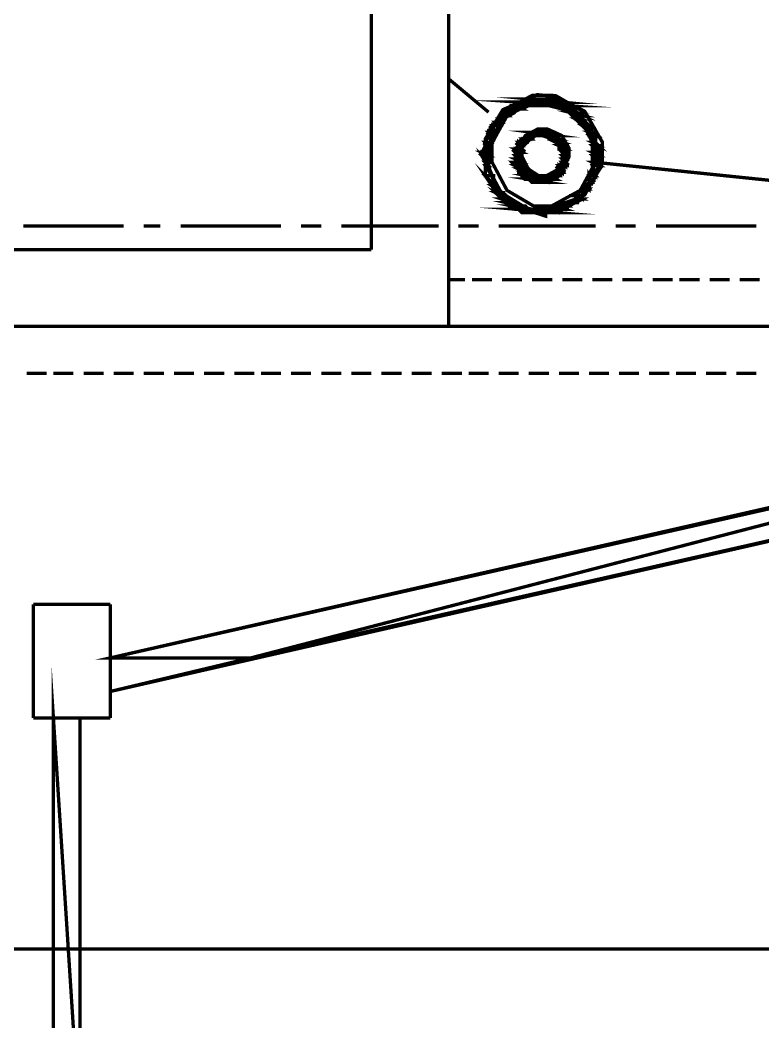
# Model space of a CAD drawing. Header units: metres. Extents: x -593 to 248, y 430 to 1024.
# Drawn here: x -31.96 to -22.55, y 664.26 to 676.95 of the extents above; entities that cross this region are included whole.
import ezdxf

# ---------------------------------------------------------------- set-up
doc = ezdxf.new("R2010")
doc.units = ezdxf.units.M
doc.header["$MEASUREMENT"] = 0
for name, color, linetype in [('C00-00-00-BLACK', 7, 'Continuous'), ('C00-7E-FF', 150, 'Continuous'), ('CC6-C8-CA', 254, 'Continuous'), ('CFF-00-00', 1, 'Continuous')]:
    doc.layers.add(name, color=color, linetype=linetype)

msp = doc.modelspace()

# ---------------------------------------------------------------- linework, layer by layer
at = {"layer": 'C00-00-00-BLACK', "const_width": 0.0423}
for points in [[(-26.534, 673.07), (-26.534, 693.119)], [(-27.512, 674.043), (-27.512, 692.143)], [(-24.585, 675.273), (-24.585, 675.4), (-24.802, 675.776), (-25.179, 675.993), (-25.304, 675.993), (-25.411, 676.004), (-25.847, 675.813), (-26.069, 675.442), (-26.069, 675.316), (-26.08, 675.21), (-25.889, 674.774), (-25.518, 674.551), (-25.392, 674.551), (-25.286, 674.542), (-24.845, 674.711), (-24.596, 675.094), (-24.585, 675.189)], [(-24.585, 675.189), (-24.585, 675.211), (-24.585, 675.258), (-24.585, 675.273)], [(-31.921, 674.339), (-30.649, 674.339)], [(-30.396, 674.339), (-30.184, 674.339)], [(-29.93, 674.339), (-28.657, 674.339)], [(-28.403, 674.339), (-28.147, 674.339)], [(-27.892, 674.339), (-26.661, 674.339)], [(-26.408, 674.339), (-26.154, 674.339)], [(-25.899, 674.339), (-24.67, 674.339)], [(-24.415, 674.339), (-24.162, 674.339)], [(-23.905, 674.339), (-22.635, 674.339)], [(-32.346, 674.043), (-27.512, 674.043)], [(-26.534, 673.663), (-26.324, 673.663)], [(-26.238, 673.663), (-25.985, 673.663)], [(-25.858, 673.663), (-25.603, 673.663)], [(-25.476, 673.663), (-25.22, 673.663)], [(-25.093, 673.663), (-24.84, 673.663)], [(-24.711, 673.663), (-24.458, 673.663)], [(-24.331, 673.663), (-24.078, 673.663)], [(-23.949, 673.663), (-23.693, 673.663)], [(-23.609, 673.663), (-23.354, 673.663)], [(-23.227, 673.663), (-22.974, 673.663)], [(-22.847, 673.663), (-22.592, 673.663)], [(-32.346, 673.07), (-18.689, 673.07)], [(-30.819, 668.872), (-12.965, 672.942)], [(-30.819, 668.447), (-12.965, 672.516)], [(-31.88, 672.475), (-31.625, 672.475)], [(-31.541, 672.475), (-31.287, 672.475)], [(-31.159, 672.475), (-30.903, 672.475)], [(-30.776, 672.475), (-30.523, 672.475)], [(-30.396, 672.475), (-30.141, 672.475)], [(-30.014, 672.475), (-29.761, 672.475)], [(-29.631, 672.475), (-29.376, 672.475)], [(-29.249, 672.475), (-28.996, 672.475)], [(-28.91, 672.475), (-28.657, 672.475)], [(-28.53, 672.475), (-28.276, 672.475)], [(-28.147, 672.475), (-27.892, 672.475)], [(-27.765, 672.475), (-27.512, 672.475)], [(-27.385, 672.475), (-27.13, 672.475)], [(-27.003, 672.475), (-26.747, 672.475)], [(-26.62, 672.475), (-26.365, 672.475)], [(-26.281, 672.475), (-26.027, 672.475)], [(-25.899, 672.475), (-25.646, 672.475)], [(-25.519, 672.475), (-25.263, 672.475)], [(-25.136, 672.475), (-24.881, 672.475)], [(-24.754, 672.475), (-24.501, 672.475)], [(-24.374, 672.475), (-24.119, 672.475)], [(-23.992, 672.475), (-23.736, 672.475)], [(-23.65, 672.475), (-23.397, 672.475)], [(-23.27, 672.475), (-23.016, 672.475)], [(-22.889, 672.475), (-22.635, 672.475)], [(-31.795, 669.551), (-31.795, 668.109)], [(-30.819, 669.551), (-31.795, 669.551)], [(-30.819, 668.109), (-30.819, 669.551)], [(-31.795, 668.109), (-30.819, 668.109)], [(-31.541, 662.853), (-31.541, 668.109)], [(-31.541, 668.109), (-31.202, 668.109)], [(-31.202, 662.853), (-31.202, 668.109)]]:
    msp.add_lwpolyline(points, dxfattribs=at)
for points in [[(-24.585, 675.273), (-24.585, 675.404), (-24.808, 675.794), (-25.213, 675.995), (-25.347, 675.995), (-25.474, 675.995), (-25.851, 675.794), (-26.069, 675.404), (-26.069, 675.273), (-26.069, 675.14), (-25.851, 674.735), (-25.474, 674.511), (-25.347, 674.511), (-25.213, 674.511), (-24.808, 674.735), (-24.585, 675.14), (-24.585, 675.273)], [(-25.22, 675.95), (-25.516, 675.95), (-25.093, 675.909), (-25.22, 675.95)], [(-25.516, 675.95), (-25.093, 675.909), (-25.602, 675.909), (-25.516, 675.95)], [(-25.516, 675.95), (-25.22, 675.95), (-25.559, 675.95), (-25.516, 675.95)], [(-25.263, 675.95), (-25.516, 675.95), (-25.22, 675.95), (-25.263, 675.95)], [(-25.347, 675.95), (-25.263, 675.95), (-25.476, 675.95), (-25.347, 675.95)], [(-25.093, 675.909), (-25.646, 675.909), (-25.05, 675.866), (-25.093, 675.909)], [(-24.67, 675.273), (-24.67, 675.389), (-24.866, 675.736), (-25.227, 675.911), (-25.347, 675.911), (-25.458, 675.911), (-25.793, 675.736), (-25.985, 675.389), (-25.985, 675.273), (-25.985, 675.153), (-25.793, 674.792), (-25.458, 674.595), (-25.347, 674.595), (-25.227, 674.595), (-24.866, 674.792), (-24.67, 675.153), (-24.67, 675.273)], [(-24.67, 675.273), (-24.67, 675.389), (-24.866, 675.736), (-25.227, 675.911), (-25.347, 675.911), (-25.458, 675.911), (-25.793, 675.736), (-25.985, 675.389), (-25.985, 675.273), (-25.985, 675.153), (-25.793, 674.792), (-25.458, 674.595), (-25.347, 674.595), (-25.227, 674.595), (-24.866, 674.792), (-24.67, 675.153), (-24.67, 675.273)], [(-25.772, 675.823), (-25.731, 675.782), (-25.815, 675.782), (-25.772, 675.823)], [(-25.646, 675.823), (-25.772, 675.823), (-25.731, 675.782), (-25.646, 675.823)], [(-25.688, 675.866), (-25.603, 675.823), (-25.731, 675.823), (-25.688, 675.866)], [(-25.519, 675.866), (-25.688, 675.866), (-25.603, 675.823), (-25.519, 675.866)], [(-25.691, 675.823), (-25.646, 675.823), (-25.734, 675.823), (-25.691, 675.823)], [(-25.603, 675.823), (-25.691, 675.823), (-25.646, 675.823), (-25.603, 675.823)], [(-25.646, 675.866), (-25.519, 675.866), (-25.688, 675.866), (-25.646, 675.866)], [(-25.646, 675.909), (-25.05, 675.866), (-25.646, 675.866), (-25.646, 675.909)], [(-25.392, 675.866), (-25.646, 675.866), (-25.519, 675.866), (-25.392, 675.866)], [(-25.093, 675.909), (-25.602, 675.909), (-25.643, 675.909), (-25.093, 675.909)], [(-25.603, 675.909), (-25.093, 675.909), (-25.05, 675.909), (-25.603, 675.909)], [(-25.05, 675.866), (-25.392, 675.866), (-25.05, 675.866)], [(-25.392, 675.866), (-25.05, 675.866), (-25.263, 675.866), (-25.392, 675.866)], [(-25.008, 675.866), (-25.136, 675.866), (-24.966, 675.823), (-25.008, 675.866)], [(-25.05, 675.866), (-25.263, 675.866), (-25.008, 675.866), (-25.05, 675.866)], [(-25.263, 675.866), (-25.008, 675.866), (-25.136, 675.866), (-25.263, 675.866)], [(-25.093, 675.823), (-24.924, 675.782), (-25.008, 675.782), (-25.093, 675.823)], [(-24.966, 675.823), (-25.093, 675.823), (-24.924, 675.782), (-24.966, 675.823)], [(-25.136, 675.866), (-24.966, 675.823), (-25.093, 675.823), (-25.136, 675.866)], [(-25.008, 675.782), (-24.84, 675.739), (-24.924, 675.739), (-25.008, 675.782)], [(-25.899, 675.696), (-25.858, 675.654), (-25.942, 675.654), (-25.899, 675.696)], [(-25.858, 675.696), (-25.899, 675.696), (-25.858, 675.654), (-25.858, 675.696)], [(-25.858, 675.739), (-25.858, 675.696), (-25.899, 675.696), (-25.858, 675.739)], [(-25.815, 675.782), (-25.772, 675.739), (-25.858, 675.739), (-25.815, 675.782)], [(-25.772, 675.739), (-25.858, 675.739), (-25.858, 675.696), (-25.772, 675.739)], [(-25.731, 675.782), (-25.815, 675.782), (-25.772, 675.739), (-25.731, 675.782)], [(-24.924, 675.782), (-25.008, 675.782), (-24.84, 675.739), (-24.924, 675.782)], [(-24.924, 675.696), (-24.754, 675.612), (-24.84, 675.612), (-24.924, 675.696)], [(-24.84, 675.696), (-24.924, 675.696), (-24.754, 675.612), (-24.84, 675.696)], [(-24.84, 675.739), (-24.924, 675.739), (-24.84, 675.696), (-24.84, 675.739)], [(-24.84, 675.612), (-24.711, 675.527), (-24.754, 675.527), (-24.84, 675.612)], [(-24.924, 675.739), (-24.84, 675.696), (-24.924, 675.696), (-24.924, 675.739)], [(-25.985, 675.612), (-25.942, 675.527), (-26.03, 675.527), (-25.985, 675.612)], [(-25.942, 675.654), (-25.899, 675.612), (-25.985, 675.612), (-25.942, 675.654)], [(-25.899, 675.612), (-25.985, 675.612), (-25.942, 675.527), (-25.899, 675.612)], [(-25.858, 675.654), (-25.942, 675.654), (-25.899, 675.612), (-25.858, 675.654)], [(-25.008, 675.273), (-25.008, 675.327), (-25.099, 675.486), (-25.284, 675.57), (-25.347, 675.57), (-25.401, 675.57), (-25.562, 675.486), (-25.646, 675.327), (-25.646, 675.273), (-25.646, 675.215), (-25.562, 675.04), (-25.401, 674.934), (-25.347, 674.934), (-25.284, 674.934), (-25.099, 675.04), (-25.008, 675.215), (-25.008, 675.273)], [(-25.008, 675.273), (-25.008, 675.327), (-25.099, 675.486), (-25.284, 675.57), (-25.347, 675.57), (-25.401, 675.57), (-25.562, 675.486), (-25.646, 675.327), (-25.646, 675.273), (-25.646, 675.215), (-25.562, 675.04), (-25.401, 674.934), (-25.347, 674.934), (-25.284, 674.934), (-25.099, 675.04), (-25.008, 675.215), (-25.008, 675.273)], [(-24.754, 675.612), (-24.84, 675.612), (-24.711, 675.527), (-24.754, 675.612)], [(-24.754, 675.612), (-24.84, 675.612), (-24.754, 675.612)], [(-24.84, 675.612), (-24.754, 675.612), (-24.711, 675.612), (-24.84, 675.612)], [(-24.754, 675.486), (-24.67, 675.4), (-24.711, 675.4), (-24.754, 675.486)], [(-26.027, 675.486), (-25.985, 675.4), (-26.069, 675.4), (-26.027, 675.486)], [(-26.069, 675.4), (-26.027, 675.357), (-26.069, 675.357), (-26.069, 675.4)], [(-25.942, 675.527), (-26.027, 675.527), (-25.985, 675.486), (-25.942, 675.527)], [(-25.985, 675.486), (-26.027, 675.486), (-25.985, 675.4), (-25.985, 675.486)], [(-26.027, 675.527), (-25.985, 675.486), (-26.027, 675.486), (-26.027, 675.527)], [(-25.22, 675.527), (-25.476, 675.527), (-25.177, 675.486), (-25.22, 675.527)], [(-25.603, 675.443), (-25.562, 675.4), (-25.646, 675.4), (-25.603, 675.443)], [(-25.646, 675.4), (-25.603, 675.357), (-25.646, 675.357), (-25.646, 675.4)], [(-25.519, 675.443), (-25.603, 675.443), (-25.562, 675.4), (-25.519, 675.443)], [(-25.05, 675.273), (-25.05, 675.337), (-25.274, 675.527), (-25.347, 675.527), (-25.411, 675.527), (-25.603, 675.337), (-25.603, 675.273), (-25.603, 675.221), (-25.524, 675.063), (-25.392, 674.977), (-25.347, 674.977), (-25.294, 674.977), (-25.136, 675.063), (-25.05, 675.221), (-25.05, 675.273)], [(-25.05, 675.273), (-25.05, 675.337), (-25.274, 675.527), (-25.347, 675.527), (-25.411, 675.527), (-25.603, 675.337), (-25.603, 675.273), (-25.603, 675.221), (-25.524, 675.063), (-25.392, 674.977), (-25.347, 674.977), (-25.294, 674.977), (-25.136, 675.063), (-25.05, 675.221), (-25.05, 675.273)], [(-25.562, 675.443), (-25.476, 675.443), (-25.603, 675.443), (-25.562, 675.443)], [(-25.519, 675.443), (-25.476, 675.443), (-25.603, 675.443), (-25.519, 675.443)], [(-25.519, 675.443), (-25.603, 675.443), (-25.476, 675.443), (-25.519, 675.443)], [(-25.177, 675.486), (-25.519, 675.486), (-25.562, 675.486), (-25.177, 675.486)], [(-25.18, 675.486), (-25.138, 675.486), (-25.562, 675.486), (-25.18, 675.486)], [(-25.18, 675.486), (-25.562, 675.486), (-25.18, 675.486)], [(-25.435, 675.486), (-25.392, 675.486), (-25.562, 675.486), (-25.435, 675.486)], [(-25.435, 675.486), (-25.562, 675.486), (-25.347, 675.486), (-25.435, 675.486)], [(-25.476, 675.443), (-25.562, 675.443), (-25.476, 675.443)], [(-25.435, 675.486), (-25.522, 675.486), (-25.479, 675.443), (-25.435, 675.486)], [(-25.476, 675.527), (-25.177, 675.486), (-25.519, 675.486), (-25.476, 675.527)], [(-25.522, 675.486), (-25.479, 675.443), (-25.522, 675.443), (-25.522, 675.486)], [(-25.519, 675.486), (-25.18, 675.486), (-25.138, 675.486), (-25.519, 675.486)], [(-25.432, 675.527), (-25.263, 675.527), (-25.474, 675.527), (-25.432, 675.527)], [(-25.22, 675.527), (-25.177, 675.527), (-25.474, 675.527), (-25.22, 675.527)], [(-25.22, 675.527), (-25.474, 675.527), (-25.263, 675.527), (-25.22, 675.527)], [(-25.392, 675.527), (-25.304, 675.527), (-25.435, 675.527), (-25.392, 675.527)], [(-25.304, 675.527), (-25.432, 675.527), (-25.263, 675.527), (-25.304, 675.527)], [(-25.392, 675.527), (-25.304, 675.527), (-25.263, 675.527), (-25.392, 675.527)], [(-25.304, 675.527), (-25.392, 675.527), (-25.304, 675.527)], [(-25.136, 675.486), (-25.263, 675.486), (-25.136, 675.443), (-25.136, 675.486)], [(-25.177, 675.486), (-25.347, 675.486), (-25.177, 675.486)], [(-25.347, 675.486), (-25.177, 675.486), (-25.304, 675.486), (-25.347, 675.486)], [(-25.136, 675.443), (-25.22, 675.443), (-25.093, 675.4), (-25.136, 675.443)], [(-25.177, 675.486), (-25.307, 675.486), (-25.136, 675.486), (-25.177, 675.486)], [(-25.307, 675.486), (-25.136, 675.486), (-25.263, 675.486), (-25.307, 675.486)], [(-25.22, 675.443), (-25.093, 675.4), (-25.177, 675.4), (-25.22, 675.443)], [(-25.263, 675.486), (-25.136, 675.443), (-25.263, 675.443), (-25.263, 675.486)], [(-25.136, 675.443), (-25.263, 675.443), (-25.136, 675.443)], [(-25.263, 675.443), (-25.136, 675.443), (-25.22, 675.443), (-25.263, 675.443)], [(-25.177, 675.4), (-25.093, 675.357), (-25.136, 675.357), (-25.177, 675.4)], [(-24.711, 675.527), (-24.754, 675.527), (-24.67, 675.486), (-24.711, 675.527)], [(-24.67, 675.486), (-24.754, 675.486), (-24.67, 675.4), (-24.67, 675.486)], [(-24.754, 675.527), (-24.67, 675.486), (-24.754, 675.486), (-24.754, 675.527)], [(-26.111, 675.231), (-26.027, 675.147), (-26.069, 675.147), (-26.111, 675.231)], [(-26.069, 675.357), (-26.027, 675.273), (-26.111, 675.273), (-26.069, 675.357)], [(-25.985, 675.4), (-26.069, 675.4), (-26.027, 675.357), (-25.985, 675.4)], [(-26.027, 675.357), (-26.069, 675.357), (-26.027, 675.273), (-26.027, 675.357)], [(-25.603, 675.316), (-25.688, 675.316), (-25.603, 675.273), (-25.603, 675.316)], [(-25.646, 675.357), (-25.603, 675.316), (-25.688, 675.316), (-25.646, 675.357)], [(-25.688, 675.316), (-25.603, 675.273), (-25.688, 675.273), (-25.688, 675.316)], [(-25.603, 675.357), (-25.646, 675.357), (-25.603, 675.316), (-25.603, 675.357)], [(-25.562, 675.4), (-25.646, 675.4), (-25.603, 675.357), (-25.562, 675.4)], [(-25.562, 675.4), (-25.646, 675.4), (-25.562, 675.4)], [(-25.646, 675.4), (-25.562, 675.4), (-25.519, 675.4), (-25.646, 675.4)], [(-25.646, 675.357), (-25.603, 675.357), (-25.562, 675.357), (-25.646, 675.357)], [(-25.603, 675.357), (-25.562, 675.357), (-25.646, 675.357), (-25.603, 675.357)], [(-25.093, 675.4), (-25.177, 675.4), (-25.093, 675.357), (-25.093, 675.4)], [(-25.05, 675.357), (-25.136, 675.357), (-25.05, 675.316), (-25.05, 675.357)], [(-25.093, 675.4), (-25.177, 675.4), (-25.093, 675.4)], [(-25.177, 675.4), (-25.093, 675.4), (-25.05, 675.4), (-25.177, 675.4)], [(-25.136, 675.357), (-25.05, 675.316), (-25.136, 675.316), (-25.136, 675.357)], [(-25.05, 675.357), (-25.008, 675.357), (-25.136, 675.357), (-25.05, 675.357)], [(-25.05, 675.357), (-25.136, 675.357), (-25.093, 675.357), (-25.05, 675.357)], [(-25.05, 675.316), (-25.136, 675.316), (-25.05, 675.316)], [(-25.136, 675.316), (-25.05, 675.316), (-25.093, 675.316), (-25.136, 675.316)], [(-25.05, 675.316), (-25.093, 675.316), (-25.05, 675.273), (-25.05, 675.316)], [(-25.093, 675.316), (-25.05, 675.273), (-25.093, 675.273), (-25.093, 675.316)], [(-24.67, 675.4), (-24.711, 675.4), (-24.627, 675.357), (-24.67, 675.4)], [(-24.627, 675.357), (-24.711, 675.357), (-24.627, 675.273), (-24.627, 675.357)], [(-24.711, 675.4), (-24.627, 675.357), (-24.711, 675.357), (-24.711, 675.4)], [(-24.711, 675.357), (-24.627, 675.273), (-24.711, 675.273), (-24.711, 675.357)], [(-26.027, 675.273), (-26.111, 675.273), (-26.027, 675.231), (-26.027, 675.273)], [(-26.027, 675.231), (-26.111, 675.231), (-26.027, 675.147), (-26.027, 675.231)], [(-26.111, 675.273), (-26.027, 675.231), (-26.111, 675.231), (-26.111, 675.273)], [(-26.069, 675.147), (-26.027, 675.104), (-26.069, 675.104), (-26.069, 675.147)], [(-25.646, 675.189), (-25.688, 675.189), (-25.603, 675.147), (-25.646, 675.189)], [(-25.603, 675.273), (-25.688, 675.273), (-25.646, 675.231), (-25.603, 675.273)], [(-25.646, 675.231), (-25.688, 675.231), (-25.646, 675.189), (-25.646, 675.231)], [(-25.688, 675.273), (-25.646, 675.231), (-25.688, 675.231), (-25.688, 675.273)], [(-25.688, 675.273), (-25.603, 675.273), (-25.562, 675.273), (-25.688, 675.273)], [(-25.603, 675.273), (-25.562, 675.273), (-25.688, 675.273), (-25.603, 675.273)], [(-25.688, 675.231), (-25.646, 675.189), (-25.688, 675.189), (-25.688, 675.231)], [(-25.646, 675.231), (-25.688, 675.231), (-25.646, 675.231)], [(-25.688, 675.231), (-25.646, 675.231), (-25.603, 675.231), (-25.688, 675.231)], [(-25.688, 675.189), (-25.603, 675.147), (-25.688, 675.147), (-25.688, 675.189)], [(-25.05, 675.273), (-25.093, 675.273), (-25.05, 675.231), (-25.05, 675.273)], [(-25.05, 675.231), (-25.093, 675.231), (-25.05, 675.189), (-25.05, 675.231)], [(-25.05, 675.189), (-25.093, 675.189), (-25.05, 675.147), (-25.05, 675.189)], [(-25.093, 675.273), (-25.05, 675.231), (-25.093, 675.231), (-25.093, 675.273)], [(-25.093, 675.231), (-25.05, 675.189), (-25.093, 675.189), (-25.093, 675.231)], [(-25.05, 675.231), (-25.093, 675.231), (-25.05, 675.231)], [(-25.093, 675.231), (-25.05, 675.231), (-25.008, 675.231), (-25.093, 675.231)], [(-25.093, 675.189), (-25.05, 675.147), (-25.093, 675.147), (-25.093, 675.189)], [(-25.05, 675.189), (-25.093, 675.189), (-25.05, 675.189)], [(-25.093, 675.189), (-25.05, 675.189), (-25.008, 675.189), (-25.093, 675.189)], [(-24.627, 675.273), (-24.711, 675.273), (-24.627, 675.231), (-24.627, 675.273)], [(-24.627, 675.231), (-24.711, 675.231), (-24.627, 675.147), (-24.627, 675.231)], [(-24.711, 675.273), (-24.627, 675.231), (-24.711, 675.231), (-24.711, 675.273)], [(-24.711, 675.231), (-24.627, 675.147), (-24.711, 675.147), (-24.711, 675.231)], [(-26.069, 674.977), (-25.942, 674.85), (-25.985, 674.85), (-26.069, 674.977)], [(-26.027, 675.147), (-26.069, 675.147), (-26.027, 675.104), (-26.027, 675.147)], [(-26.027, 675.104), (-26.069, 675.104), (-25.985, 674.977), (-26.027, 675.104)], [(-26.069, 675.104), (-25.985, 674.977), (-26.069, 674.977), (-26.069, 675.104)], [(-25.688, 675.104), (-25.603, 675.061), (-25.646, 675.061), (-25.688, 675.104)], [(-25.603, 675.147), (-25.688, 675.147), (-25.603, 675.104), (-25.603, 675.147)], [(-25.603, 675.104), (-25.688, 675.104), (-25.603, 675.061), (-25.603, 675.104)], [(-25.562, 675.061), (-25.646, 675.061), (-25.562, 675.02), (-25.562, 675.061)], [(-25.688, 675.147), (-25.603, 675.104), (-25.688, 675.104), (-25.688, 675.147)], [(-25.688, 675.104), (-25.603, 675.104), (-25.562, 675.104), (-25.688, 675.104)], [(-25.603, 675.104), (-25.562, 675.104), (-25.688, 675.104), (-25.603, 675.104)], [(-25.646, 675.061), (-25.562, 675.02), (-25.646, 675.02), (-25.646, 675.061)], [(-25.562, 675.061), (-25.519, 675.061), (-25.646, 675.061), (-25.562, 675.061)], [(-25.562, 675.061), (-25.646, 675.061), (-25.603, 675.061), (-25.562, 675.061)], [(-25.136, 675.061), (-25.093, 675.02), (-25.177, 675.02), (-25.136, 675.061)], [(-25.093, 675.061), (-25.136, 675.061), (-25.093, 675.02), (-25.093, 675.061)], [(-25.093, 675.147), (-25.05, 675.104), (-25.136, 675.104), (-25.093, 675.147)], [(-25.05, 675.104), (-25.136, 675.104), (-25.093, 675.061), (-25.05, 675.104)], [(-25.136, 675.104), (-25.093, 675.061), (-25.136, 675.061), (-25.136, 675.104)], [(-25.136, 675.104), (-25.05, 675.104), (-25.008, 675.104), (-25.136, 675.104)], [(-25.05, 675.104), (-25.008, 675.104), (-25.136, 675.104), (-25.05, 675.104)], [(-25.093, 675.061), (-25.136, 675.061), (-25.093, 675.061)], [(-25.136, 675.061), (-25.093, 675.061), (-25.05, 675.061), (-25.136, 675.061)], [(-25.05, 675.147), (-25.093, 675.147), (-25.05, 675.104), (-25.05, 675.147)], [(-24.627, 675.147), (-24.711, 675.147), (-24.627, 675.104), (-24.627, 675.147)], [(-24.627, 675.104), (-24.711, 675.104), (-24.67, 675.02), (-24.627, 675.104)], [(-24.711, 675.104), (-24.67, 675.02), (-24.711, 675.02), (-24.711, 675.104)], [(-24.711, 675.147), (-24.627, 675.104), (-24.711, 675.104), (-24.711, 675.147)], [(-25.985, 674.977), (-26.069, 674.977), (-25.942, 674.85), (-25.985, 674.977)], [(-26.069, 674.977), (-25.985, 674.977), (-25.942, 674.977), (-26.069, 674.977)], [(-25.985, 674.977), (-25.942, 674.977), (-26.069, 674.977), (-25.985, 674.977)], [(-25.22, 674.934), (-25.519, 674.934), (-25.263, 674.892), (-25.22, 674.934)], [(-25.392, 674.977), (-25.562, 674.977), (-25.392, 674.934), (-25.392, 674.977)], [(-25.519, 675.02), (-25.603, 675.02), (-25.519, 674.977), (-25.519, 675.02)], [(-25.562, 675.02), (-25.646, 675.02), (-25.519, 675.02), (-25.562, 675.02)], [(-25.646, 675.02), (-25.519, 675.02), (-25.603, 675.02), (-25.646, 675.02)], [(-25.476, 674.977), (-25.606, 674.977), (-25.435, 674.977), (-25.476, 674.977)], [(-25.606, 674.977), (-25.435, 674.977), (-25.562, 674.977), (-25.606, 674.977)], [(-25.603, 675.02), (-25.519, 674.977), (-25.603, 674.977), (-25.603, 675.02)], [(-25.476, 674.977), (-25.435, 674.977), (-25.603, 674.977), (-25.476, 674.977)], [(-25.476, 674.977), (-25.603, 674.977), (-25.519, 674.977), (-25.476, 674.977)], [(-25.562, 674.977), (-25.392, 674.934), (-25.562, 674.934), (-25.562, 674.977)], [(-25.392, 674.977), (-25.349, 674.977), (-25.562, 674.977), (-25.392, 674.977)], [(-25.392, 674.977), (-25.562, 674.977), (-25.435, 674.977), (-25.392, 674.977)], [(-25.562, 674.934), (-25.392, 674.934), (-25.347, 674.934), (-25.562, 674.934)], [(-25.392, 674.934), (-25.347, 674.934), (-25.562, 674.934), (-25.392, 674.934)], [(-25.177, 674.934), (-25.562, 674.934), (-25.22, 674.934), (-25.177, 674.934)], [(-25.562, 674.934), (-25.22, 674.934), (-25.519, 674.934), (-25.562, 674.934)], [(-25.519, 674.934), (-25.263, 674.892), (-25.476, 674.892), (-25.519, 674.934)], [(-25.22, 674.934), (-25.519, 674.934), (-25.22, 674.934)], [(-25.519, 674.934), (-25.22, 674.934), (-25.177, 674.934), (-25.519, 674.934)], [(-25.263, 674.977), (-25.177, 674.934), (-25.347, 674.934), (-25.263, 674.977)], [(-25.347, 674.934), (-25.177, 674.934), (-25.392, 674.934), (-25.347, 674.934)], [(-25.177, 674.934), (-25.347, 674.934), (-25.177, 674.934)], [(-25.136, 674.977), (-25.263, 674.977), (-25.177, 674.934), (-25.136, 674.977)], [(-25.22, 674.977), (-25.136, 674.977), (-25.263, 674.977), (-25.22, 674.977)], [(-25.136, 674.977), (-25.263, 674.977), (-25.136, 674.977)], [(-25.263, 674.977), (-25.136, 674.977), (-25.093, 674.977), (-25.263, 674.977)], [(-25.177, 675.02), (-25.136, 674.977), (-25.22, 674.977), (-25.177, 675.02)], [(-25.136, 674.977), (-25.22, 674.977), (-25.136, 674.977)], [(-25.093, 675.02), (-25.177, 675.02), (-25.136, 674.977), (-25.093, 675.02)], [(-25.093, 675.02), (-25.177, 675.02), (-25.093, 675.02)], [(-25.177, 675.02), (-25.093, 675.02), (-25.05, 675.02), (-25.177, 675.02)], [(-24.711, 675.02), (-24.67, 674.977), (-24.754, 674.977), (-24.711, 675.02)], [(-24.67, 674.977), (-24.754, 674.977), (-24.711, 674.892), (-24.67, 674.977)], [(-24.754, 674.977), (-24.711, 674.892), (-24.754, 674.892), (-24.754, 674.977)], [(-24.67, 675.02), (-24.711, 675.02), (-24.67, 674.977), (-24.67, 675.02)], [(-25.942, 674.85), (-25.985, 674.85), (-25.858, 674.765), (-25.942, 674.85)], [(-25.942, 674.765), (-25.772, 674.681), (-25.858, 674.681), (-25.942, 674.765)], [(-25.985, 674.85), (-25.858, 674.765), (-25.942, 674.765), (-25.985, 674.85)], [(-25.942, 674.85), (-25.985, 674.85), (-25.942, 674.85)], [(-25.985, 674.85), (-25.942, 674.85), (-25.899, 674.85), (-25.985, 674.85)], [(-25.263, 674.892), (-25.476, 674.892), (-25.435, 674.892), (-25.263, 674.892)], [(-25.476, 674.892), (-25.263, 674.892), (-25.22, 674.892), (-25.476, 674.892)], [(-25.304, 674.892), (-25.392, 674.892), (-25.435, 674.892), (-25.304, 674.892)], [(-25.435, 674.892), (-25.263, 674.892), (-25.304, 674.892), (-25.435, 674.892)], [(-25.304, 674.892), (-25.263, 674.892), (-25.392, 674.892), (-25.304, 674.892)], [(-24.84, 674.808), (-24.84, 674.724), (-24.924, 674.724), (-24.84, 674.808)], [(-24.797, 674.85), (-24.754, 674.808), (-24.84, 674.808), (-24.797, 674.85)], [(-24.754, 674.808), (-24.84, 674.808), (-24.84, 674.724), (-24.754, 674.808)], [(-24.754, 674.892), (-24.754, 674.85), (-24.797, 674.85), (-24.754, 674.892)], [(-24.754, 674.85), (-24.797, 674.85), (-24.754, 674.808), (-24.754, 674.85)], [(-24.711, 674.892), (-24.754, 674.892), (-24.754, 674.85), (-24.711, 674.892)], [(-25.858, 674.765), (-25.942, 674.765), (-25.772, 674.681), (-25.858, 674.765)], [(-25.772, 674.681), (-25.858, 674.681), (-25.731, 674.638), (-25.772, 674.681)], [(-25.858, 674.765), (-25.942, 674.765), (-25.858, 674.765)], [(-25.942, 674.765), (-25.858, 674.765), (-25.815, 674.765), (-25.942, 674.765)], [(-25.858, 674.681), (-25.731, 674.638), (-25.815, 674.638), (-25.858, 674.681)], [(-24.924, 674.681), (-24.924, 674.638), (-25.05, 674.638), (-24.924, 674.681)], [(-24.84, 674.724), (-24.924, 674.724), (-24.84, 674.681), (-24.84, 674.724)], [(-24.924, 674.724), (-24.84, 674.681), (-24.924, 674.681), (-24.924, 674.724)], [(-24.84, 674.681), (-24.924, 674.681), (-24.924, 674.638), (-24.84, 674.681)], [(-25.093, 674.551), (-25.646, 674.551), (-25.136, 674.508), (-25.093, 674.551)], [(-25.731, 674.638), (-25.815, 674.638), (-25.646, 674.595), (-25.731, 674.638)], [(-25.562, 674.595), (-25.731, 674.595), (-25.519, 674.551), (-25.562, 674.595)], [(-25.815, 674.638), (-25.646, 674.595), (-25.772, 674.595), (-25.815, 674.638)], [(-25.731, 674.595), (-25.519, 674.551), (-25.688, 674.551), (-25.731, 674.595)], [(-25.646, 674.595), (-25.772, 674.595), (-25.559, 674.595), (-25.646, 674.595)], [(-25.772, 674.595), (-25.559, 674.595), (-25.731, 674.595), (-25.772, 674.595)], [(-25.519, 674.551), (-25.688, 674.551), (-25.435, 674.551), (-25.519, 674.551)], [(-25.688, 674.551), (-25.435, 674.551), (-25.646, 674.551), (-25.688, 674.551)], [(-25.646, 674.551), (-25.136, 674.508), (-25.603, 674.508), (-25.646, 674.551)], [(-25.392, 674.551), (-25.349, 674.551), (-25.646, 674.551), (-25.392, 674.551)], [(-25.392, 674.551), (-25.646, 674.551), (-25.435, 674.551), (-25.392, 674.551)], [(-25.263, 674.551), (-25.093, 674.551), (-25.392, 674.551), (-25.263, 674.551)], [(-25.177, 674.595), (-25.05, 674.551), (-25.263, 674.551), (-25.177, 674.595)], [(-25.05, 674.638), (-25.008, 674.595), (-25.177, 674.595), (-25.05, 674.638)], [(-25.008, 674.595), (-25.177, 674.595), (-25.05, 674.551), (-25.008, 674.595)], [(-25.05, 674.551), (-25.263, 674.551), (-25.05, 674.551)], [(-25.263, 674.551), (-25.05, 674.551), (-25.008, 674.551), (-25.263, 674.551)], [(-25.05, 674.551), (-25.263, 674.551), (-25.093, 674.551), (-25.05, 674.551)], [(-24.924, 674.638), (-25.05, 674.638), (-25.008, 674.595), (-24.924, 674.638)], [(-24.924, 674.638), (-25.05, 674.638), (-24.924, 674.638)], [(-25.05, 674.638), (-24.924, 674.638), (-24.881, 674.638), (-25.05, 674.638)], [(-25.136, 674.508), (-25.603, 674.508), (-25.177, 674.508), (-25.136, 674.508)], [(-25.603, 674.508), (-25.177, 674.508), (-25.562, 674.508), (-25.603, 674.508)], [(-25.562, 674.508), (-25.435, 674.508), (-25.304, 674.508), (-25.562, 674.508)], [(-25.562, 674.508), (-25.177, 674.508), (-25.304, 674.508), (-25.562, 674.508)], [(-25.435, 674.508), (-25.304, 674.508), (-25.304, 674.466), (-25.435, 674.508)]]:
    msp.add_lwpolyline(points, close=True, dxfattribs=at)
at = {"layer": 'C00-00-00-BLACK'}
for points in [[(-25.688, 675.866), (-25.603, 675.823), (-25.731, 675.823), (-25.688, 675.866)], [(-25.646, 675.866), (-25.519, 675.866), (-25.688, 675.866), (-25.646, 675.866)], [(-25.519, 675.866), (-25.688, 675.866), (-25.603, 675.823), (-25.519, 675.866)], [(-25.093, 675.909), (-25.646, 675.909), (-25.05, 675.866), (-25.093, 675.909)], [(-25.646, 675.909), (-25.05, 675.866), (-25.646, 675.866), (-25.646, 675.909)], [(-25.392, 675.866), (-25.646, 675.866), (-25.519, 675.866), (-25.392, 675.866)], [(-25.093, 675.909), (-25.602, 675.909), (-25.643, 675.909), (-25.093, 675.909)], [(-25.603, 675.909), (-25.093, 675.909), (-25.05, 675.909), (-25.603, 675.909)], [(-25.516, 675.95), (-25.093, 675.909), (-25.602, 675.909), (-25.516, 675.95)], [(-25.516, 675.95), (-25.22, 675.95), (-25.559, 675.95), (-25.516, 675.95)], [(-25.263, 675.95), (-25.516, 675.95), (-25.22, 675.95), (-25.263, 675.95)], [(-25.22, 675.95), (-25.516, 675.95), (-25.093, 675.909), (-25.22, 675.95)], [(-25.347, 675.95), (-25.263, 675.95), (-25.476, 675.95), (-25.347, 675.95)], [(-25.05, 675.866), (-25.392, 675.866), (-25.05, 675.866)], [(-25.392, 675.866), (-25.05, 675.866), (-25.263, 675.866), (-25.392, 675.866)], [(-25.05, 675.866), (-25.263, 675.866), (-25.008, 675.866), (-25.05, 675.866)], [(-25.263, 675.866), (-25.008, 675.866), (-25.136, 675.866), (-25.263, 675.866)], [(-25.008, 675.866), (-25.136, 675.866), (-24.966, 675.823), (-25.008, 675.866)], [(-25.136, 675.866), (-24.966, 675.823), (-25.093, 675.823), (-25.136, 675.866)], [(-25.858, 675.739), (-25.858, 675.696), (-25.899, 675.696), (-25.858, 675.739)], [(-25.815, 675.782), (-25.772, 675.739), (-25.858, 675.739), (-25.815, 675.782)], [(-25.772, 675.739), (-25.858, 675.739), (-25.858, 675.696), (-25.772, 675.739)], [(-25.772, 675.823), (-25.731, 675.782), (-25.815, 675.782), (-25.772, 675.823)], [(-25.731, 675.782), (-25.815, 675.782), (-25.772, 675.739), (-25.731, 675.782)], [(-25.646, 675.823), (-25.772, 675.823), (-25.731, 675.782), (-25.646, 675.823)], [(-25.691, 675.823), (-25.646, 675.823), (-25.734, 675.823), (-25.691, 675.823)], [(-25.603, 675.823), (-25.691, 675.823), (-25.646, 675.823), (-25.603, 675.823)], [(-24.966, 675.823), (-25.093, 675.823), (-24.924, 675.782), (-24.966, 675.823)], [(-25.093, 675.823), (-24.924, 675.782), (-25.008, 675.782), (-25.093, 675.823)], [(-24.924, 675.782), (-25.008, 675.782), (-24.84, 675.739), (-24.924, 675.782)], [(-25.008, 675.782), (-24.84, 675.739), (-24.924, 675.739), (-25.008, 675.782)], [(-24.84, 675.739), (-24.924, 675.739), (-24.84, 675.696), (-24.84, 675.739)], [(-24.924, 675.739), (-24.84, 675.696), (-24.924, 675.696), (-24.924, 675.739)], [(-25.985, 675.612), (-25.942, 675.527), (-26.03, 675.527), (-25.985, 675.612)], [(-25.942, 675.654), (-25.899, 675.612), (-25.985, 675.612), (-25.942, 675.654)], [(-25.899, 675.612), (-25.985, 675.612), (-25.942, 675.527), (-25.899, 675.612)], [(-25.899, 675.696), (-25.858, 675.654), (-25.942, 675.654), (-25.899, 675.696)], [(-25.858, 675.654), (-25.942, 675.654), (-25.899, 675.612), (-25.858, 675.654)], [(-25.858, 675.696), (-25.899, 675.696), (-25.858, 675.654), (-25.858, 675.696)], [(-24.84, 675.696), (-24.924, 675.696), (-24.754, 675.612), (-24.84, 675.696)], [(-24.924, 675.696), (-24.754, 675.612), (-24.84, 675.612), (-24.924, 675.696)], [(-24.754, 675.612), (-24.84, 675.612), (-24.754, 675.612)], [(-24.84, 675.612), (-24.754, 675.612), (-24.711, 675.612), (-24.84, 675.612)], [(-24.754, 675.612), (-24.84, 675.612), (-24.711, 675.527), (-24.754, 675.612)], [(-24.84, 675.612), (-24.711, 675.527), (-24.754, 675.527), (-24.84, 675.612)], [(-26.027, 675.486), (-25.985, 675.4), (-26.069, 675.4), (-26.027, 675.486)], [(-25.942, 675.527), (-26.027, 675.527), (-25.985, 675.486), (-25.942, 675.527)], [(-26.027, 675.527), (-25.985, 675.486), (-26.027, 675.486), (-26.027, 675.527)], [(-25.985, 675.486), (-26.027, 675.486), (-25.985, 675.4), (-25.985, 675.486)], [(-25.177, 675.486), (-25.519, 675.486), (-25.562, 675.486), (-25.177, 675.486)], [(-25.18, 675.486), (-25.138, 675.486), (-25.562, 675.486), (-25.18, 675.486)], [(-25.18, 675.486), (-25.562, 675.486), (-25.18, 675.486)], [(-25.435, 675.486), (-25.392, 675.486), (-25.562, 675.486), (-25.435, 675.486)], [(-25.435, 675.486), (-25.562, 675.486), (-25.347, 675.486), (-25.435, 675.486)], [(-25.435, 675.486), (-25.522, 675.486), (-25.479, 675.443), (-25.435, 675.486)], [(-25.522, 675.486), (-25.479, 675.443), (-25.522, 675.443), (-25.522, 675.486)], [(-25.476, 675.527), (-25.177, 675.486), (-25.519, 675.486), (-25.476, 675.527)], [(-25.519, 675.486), (-25.18, 675.486), (-25.138, 675.486), (-25.519, 675.486)], [(-25.22, 675.527), (-25.476, 675.527), (-25.177, 675.486), (-25.22, 675.527)], [(-25.432, 675.527), (-25.263, 675.527), (-25.474, 675.527), (-25.432, 675.527)], [(-25.22, 675.527), (-25.177, 675.527), (-25.474, 675.527), (-25.22, 675.527)], [(-25.22, 675.527), (-25.474, 675.527), (-25.263, 675.527), (-25.22, 675.527)], [(-25.392, 675.527), (-25.304, 675.527), (-25.435, 675.527), (-25.392, 675.527)], [(-25.304, 675.527), (-25.432, 675.527), (-25.263, 675.527), (-25.304, 675.527)], [(-25.392, 675.527), (-25.304, 675.527), (-25.263, 675.527), (-25.392, 675.527)], [(-25.304, 675.527), (-25.392, 675.527), (-25.304, 675.527)], [(-25.177, 675.486), (-25.347, 675.486), (-25.177, 675.486)], [(-25.347, 675.486), (-25.177, 675.486), (-25.304, 675.486), (-25.347, 675.486)], [(-25.177, 675.486), (-25.307, 675.486), (-25.136, 675.486), (-25.177, 675.486)], [(-25.307, 675.486), (-25.136, 675.486), (-25.263, 675.486), (-25.307, 675.486)], [(-25.136, 675.486), (-25.263, 675.486), (-25.136, 675.443), (-25.136, 675.486)], [(-25.263, 675.486), (-25.136, 675.443), (-25.263, 675.443), (-25.263, 675.486)], [(-24.711, 675.527), (-24.754, 675.527), (-24.67, 675.486), (-24.711, 675.527)], [(-24.754, 675.527), (-24.67, 675.486), (-24.754, 675.486), (-24.754, 675.527)], [(-24.67, 675.486), (-24.754, 675.486), (-24.67, 675.4), (-24.67, 675.486)], [(-24.754, 675.486), (-24.67, 675.4), (-24.711, 675.4), (-24.754, 675.486)], [(-26.069, 675.357), (-26.027, 675.273), (-26.111, 675.273), (-26.069, 675.357)], [(-25.985, 675.4), (-26.069, 675.4), (-26.027, 675.357), (-25.985, 675.4)], [(-26.069, 675.4), (-26.027, 675.357), (-26.069, 675.357), (-26.069, 675.4)], [(-26.027, 675.357), (-26.069, 675.357), (-26.027, 675.273), (-26.027, 675.357)], [(-25.646, 675.357), (-25.603, 675.316), (-25.688, 675.316), (-25.646, 675.357)], [(-25.603, 675.443), (-25.562, 675.4), (-25.646, 675.4), (-25.603, 675.443)], [(-25.562, 675.4), (-25.646, 675.4), (-25.562, 675.4)], [(-25.646, 675.4), (-25.562, 675.4), (-25.519, 675.4), (-25.646, 675.4)], [(-25.562, 675.4), (-25.646, 675.4), (-25.603, 675.357), (-25.562, 675.4)], [(-25.646, 675.4), (-25.603, 675.357), (-25.646, 675.357), (-25.646, 675.4)], [(-25.646, 675.357), (-25.603, 675.357), (-25.562, 675.357), (-25.646, 675.357)], [(-25.603, 675.357), (-25.562, 675.357), (-25.646, 675.357), (-25.603, 675.357)], [(-25.603, 675.357), (-25.646, 675.357), (-25.603, 675.316), (-25.603, 675.357)], [(-25.562, 675.443), (-25.476, 675.443), (-25.603, 675.443), (-25.562, 675.443)], [(-25.519, 675.443), (-25.476, 675.443), (-25.603, 675.443), (-25.519, 675.443)], [(-25.519, 675.443), (-25.603, 675.443), (-25.476, 675.443), (-25.519, 675.443)], [(-25.519, 675.443), (-25.603, 675.443), (-25.562, 675.4), (-25.519, 675.443)], [(-25.476, 675.443), (-25.562, 675.443), (-25.476, 675.443)], [(-25.136, 675.443), (-25.263, 675.443), (-25.136, 675.443)], [(-25.263, 675.443), (-25.136, 675.443), (-25.22, 675.443), (-25.263, 675.443)], [(-25.136, 675.443), (-25.22, 675.443), (-25.093, 675.4), (-25.136, 675.443)], [(-25.22, 675.443), (-25.093, 675.4), (-25.177, 675.4), (-25.22, 675.443)], [(-25.093, 675.4), (-25.177, 675.4), (-25.093, 675.4)], [(-25.177, 675.4), (-25.093, 675.4), (-25.05, 675.4), (-25.177, 675.4)], [(-25.093, 675.4), (-25.177, 675.4), (-25.093, 675.357), (-25.093, 675.4)], [(-25.177, 675.4), (-25.093, 675.357), (-25.136, 675.357), (-25.177, 675.4)], [(-25.05, 675.357), (-25.008, 675.357), (-25.136, 675.357), (-25.05, 675.357)], [(-25.05, 675.357), (-25.136, 675.357), (-25.093, 675.357), (-25.05, 675.357)], [(-25.05, 675.357), (-25.136, 675.357), (-25.05, 675.316), (-25.05, 675.357)], [(-25.136, 675.357), (-25.05, 675.316), (-25.136, 675.316), (-25.136, 675.357)], [(-24.67, 675.4), (-24.711, 675.4), (-24.627, 675.357), (-24.67, 675.4)], [(-24.711, 675.4), (-24.627, 675.357), (-24.711, 675.357), (-24.711, 675.4)], [(-24.627, 675.357), (-24.711, 675.357), (-24.627, 675.273), (-24.627, 675.357)], [(-24.711, 675.357), (-24.627, 675.273), (-24.711, 675.273), (-24.711, 675.357)], [(-26.027, 675.273), (-26.111, 675.273), (-26.027, 675.231), (-26.027, 675.273)], [(-26.111, 675.273), (-26.027, 675.231), (-26.111, 675.231), (-26.111, 675.273)], [(-26.027, 675.231), (-26.111, 675.231), (-26.027, 675.147), (-26.027, 675.231)], [(-26.111, 675.231), (-26.027, 675.147), (-26.069, 675.147), (-26.111, 675.231)], [(-25.603, 675.316), (-25.688, 675.316), (-25.603, 675.273), (-25.603, 675.316)], [(-25.688, 675.316), (-25.603, 675.273), (-25.688, 675.273), (-25.688, 675.316)], [(-25.688, 675.273), (-25.603, 675.273), (-25.562, 675.273), (-25.688, 675.273)], [(-25.603, 675.273), (-25.562, 675.273), (-25.688, 675.273), (-25.603, 675.273)], [(-25.603, 675.273), (-25.688, 675.273), (-25.646, 675.231), (-25.603, 675.273)], [(-25.688, 675.273), (-25.646, 675.231), (-25.688, 675.231), (-25.688, 675.273)], [(-25.646, 675.231), (-25.688, 675.231), (-25.646, 675.231)], [(-25.688, 675.231), (-25.646, 675.231), (-25.603, 675.231), (-25.688, 675.231)], [(-25.646, 675.231), (-25.688, 675.231), (-25.646, 675.189), (-25.646, 675.231)], [(-25.688, 675.231), (-25.646, 675.189), (-25.688, 675.189), (-25.688, 675.231)], [(-25.05, 675.316), (-25.136, 675.316), (-25.05, 675.316)], [(-25.136, 675.316), (-25.05, 675.316), (-25.093, 675.316), (-25.136, 675.316)], [(-25.05, 675.316), (-25.093, 675.316), (-25.05, 675.273), (-25.05, 675.316)], [(-25.093, 675.316), (-25.05, 675.273), (-25.093, 675.273), (-25.093, 675.316)], [(-25.05, 675.273), (-25.093, 675.273), (-25.05, 675.231), (-25.05, 675.273)], [(-25.093, 675.273), (-25.05, 675.231), (-25.093, 675.231), (-25.093, 675.273)], [(-25.05, 675.231), (-25.093, 675.231), (-25.05, 675.231)], [(-25.093, 675.231), (-25.05, 675.231), (-25.008, 675.231), (-25.093, 675.231)], [(-25.05, 675.231), (-25.093, 675.231), (-25.05, 675.189), (-25.05, 675.231)], [(-25.093, 675.231), (-25.05, 675.189), (-25.093, 675.189), (-25.093, 675.231)], [(-24.627, 675.273), (-24.711, 675.273), (-24.627, 675.231), (-24.627, 675.273)], [(-24.711, 675.273), (-24.627, 675.231), (-24.711, 675.231), (-24.711, 675.273)], [(-24.627, 675.231), (-24.711, 675.231), (-24.627, 675.147), (-24.627, 675.231)], [(-24.711, 675.231), (-24.627, 675.147), (-24.711, 675.147), (-24.711, 675.231)], [(-26.027, 675.147), (-26.069, 675.147), (-26.027, 675.104), (-26.027, 675.147)], [(-26.069, 675.147), (-26.027, 675.104), (-26.069, 675.104), (-26.069, 675.147)], [(-26.027, 675.104), (-26.069, 675.104), (-25.985, 674.977), (-26.027, 675.104)], [(-26.069, 675.104), (-25.985, 674.977), (-26.069, 674.977), (-26.069, 675.104)], [(-25.646, 675.189), (-25.688, 675.189), (-25.603, 675.147), (-25.646, 675.189)], [(-25.688, 675.189), (-25.603, 675.147), (-25.688, 675.147), (-25.688, 675.189)], [(-25.603, 675.147), (-25.688, 675.147), (-25.603, 675.104), (-25.603, 675.147)], [(-25.688, 675.147), (-25.603, 675.104), (-25.688, 675.104), (-25.688, 675.147)], [(-25.688, 675.104), (-25.603, 675.104), (-25.562, 675.104), (-25.688, 675.104)], [(-25.603, 675.104), (-25.562, 675.104), (-25.688, 675.104), (-25.603, 675.104)], [(-25.603, 675.104), (-25.688, 675.104), (-25.603, 675.061), (-25.603, 675.104)], [(-25.688, 675.104), (-25.603, 675.061), (-25.646, 675.061), (-25.688, 675.104)], [(-25.093, 675.147), (-25.05, 675.104), (-25.136, 675.104), (-25.093, 675.147)], [(-25.136, 675.104), (-25.05, 675.104), (-25.008, 675.104), (-25.136, 675.104)], [(-25.05, 675.104), (-25.008, 675.104), (-25.136, 675.104), (-25.05, 675.104)], [(-25.05, 675.104), (-25.136, 675.104), (-25.093, 675.061), (-25.05, 675.104)], [(-25.136, 675.104), (-25.093, 675.061), (-25.136, 675.061), (-25.136, 675.104)], [(-25.05, 675.189), (-25.093, 675.189), (-25.05, 675.189)], [(-25.093, 675.189), (-25.05, 675.189), (-25.008, 675.189), (-25.093, 675.189)], [(-25.05, 675.189), (-25.093, 675.189), (-25.05, 675.147), (-25.05, 675.189)], [(-25.093, 675.189), (-25.05, 675.147), (-25.093, 675.147), (-25.093, 675.189)], [(-25.05, 675.147), (-25.093, 675.147), (-25.05, 675.104), (-25.05, 675.147)], [(-24.627, 675.147), (-24.711, 675.147), (-24.627, 675.104), (-24.627, 675.147)], [(-24.711, 675.147), (-24.627, 675.104), (-24.711, 675.104), (-24.711, 675.147)], [(-24.627, 675.104), (-24.711, 675.104), (-24.67, 675.02), (-24.627, 675.104)], [(-24.711, 675.104), (-24.67, 675.02), (-24.711, 675.02), (-24.711, 675.104)], [(-26.069, 674.977), (-25.985, 674.977), (-25.942, 674.977), (-26.069, 674.977)], [(-25.985, 674.977), (-25.942, 674.977), (-26.069, 674.977), (-25.985, 674.977)], [(-25.985, 674.977), (-26.069, 674.977), (-25.942, 674.85), (-25.985, 674.977)], [(-26.069, 674.977), (-25.942, 674.85), (-25.985, 674.85), (-26.069, 674.977)], [(-25.562, 675.061), (-25.519, 675.061), (-25.646, 675.061), (-25.562, 675.061)], [(-25.562, 675.061), (-25.646, 675.061), (-25.603, 675.061), (-25.562, 675.061)], [(-25.562, 675.061), (-25.646, 675.061), (-25.562, 675.02), (-25.562, 675.061)], [(-25.646, 675.061), (-25.562, 675.02), (-25.646, 675.02), (-25.646, 675.061)], [(-25.562, 675.02), (-25.646, 675.02), (-25.519, 675.02), (-25.562, 675.02)], [(-25.646, 675.02), (-25.519, 675.02), (-25.603, 675.02), (-25.646, 675.02)], [(-25.476, 674.977), (-25.606, 674.977), (-25.435, 674.977), (-25.476, 674.977)], [(-25.606, 674.977), (-25.435, 674.977), (-25.562, 674.977), (-25.606, 674.977)], [(-25.519, 675.02), (-25.603, 675.02), (-25.519, 674.977), (-25.519, 675.02)], [(-25.603, 675.02), (-25.519, 674.977), (-25.603, 674.977), (-25.603, 675.02)], [(-25.476, 674.977), (-25.435, 674.977), (-25.603, 674.977), (-25.476, 674.977)], [(-25.476, 674.977), (-25.603, 674.977), (-25.519, 674.977), (-25.476, 674.977)], [(-25.392, 674.977), (-25.349, 674.977), (-25.562, 674.977), (-25.392, 674.977)], [(-25.392, 674.977), (-25.562, 674.977), (-25.435, 674.977), (-25.392, 674.977)], [(-25.392, 674.977), (-25.562, 674.977), (-25.392, 674.934), (-25.392, 674.977)], [(-25.562, 674.977), (-25.392, 674.934), (-25.562, 674.934), (-25.562, 674.977)], [(-25.263, 674.977), (-25.177, 674.934), (-25.347, 674.934), (-25.263, 674.977)], [(-25.22, 674.977), (-25.136, 674.977), (-25.263, 674.977), (-25.22, 674.977)], [(-25.136, 674.977), (-25.263, 674.977), (-25.136, 674.977)], [(-25.263, 674.977), (-25.136, 674.977), (-25.093, 674.977), (-25.263, 674.977)], [(-25.136, 674.977), (-25.263, 674.977), (-25.177, 674.934), (-25.136, 674.977)], [(-25.177, 675.02), (-25.136, 674.977), (-25.22, 674.977), (-25.177, 675.02)], [(-25.136, 674.977), (-25.22, 674.977), (-25.136, 674.977)], [(-25.136, 675.061), (-25.093, 675.02), (-25.177, 675.02), (-25.136, 675.061)], [(-25.093, 675.02), (-25.177, 675.02), (-25.093, 675.02)], [(-25.177, 675.02), (-25.093, 675.02), (-25.05, 675.02), (-25.177, 675.02)], [(-25.093, 675.02), (-25.177, 675.02), (-25.136, 674.977), (-25.093, 675.02)], [(-25.093, 675.061), (-25.136, 675.061), (-25.093, 675.061)], [(-25.136, 675.061), (-25.093, 675.061), (-25.05, 675.061), (-25.136, 675.061)], [(-25.093, 675.061), (-25.136, 675.061), (-25.093, 675.02), (-25.093, 675.061)], [(-24.711, 675.02), (-24.67, 674.977), (-24.754, 674.977), (-24.711, 675.02)], [(-24.67, 674.977), (-24.754, 674.977), (-24.711, 674.892), (-24.67, 674.977)], [(-24.754, 674.977), (-24.711, 674.892), (-24.754, 674.892), (-24.754, 674.977)], [(-24.67, 675.02), (-24.711, 675.02), (-24.67, 674.977), (-24.67, 675.02)], [(-25.942, 674.85), (-25.985, 674.85), (-25.942, 674.85)], [(-25.985, 674.85), (-25.942, 674.85), (-25.899, 674.85), (-25.985, 674.85)], [(-25.942, 674.85), (-25.985, 674.85), (-25.858, 674.765), (-25.942, 674.85)], [(-25.985, 674.85), (-25.858, 674.765), (-25.942, 674.765), (-25.985, 674.85)], [(-25.562, 674.934), (-25.392, 674.934), (-25.347, 674.934), (-25.562, 674.934)], [(-25.392, 674.934), (-25.347, 674.934), (-25.562, 674.934), (-25.392, 674.934)], [(-25.177, 674.934), (-25.562, 674.934), (-25.22, 674.934), (-25.177, 674.934)], [(-25.562, 674.934), (-25.22, 674.934), (-25.519, 674.934), (-25.562, 674.934)], [(-25.22, 674.934), (-25.519, 674.934), (-25.22, 674.934)], [(-25.519, 674.934), (-25.22, 674.934), (-25.177, 674.934), (-25.519, 674.934)], [(-25.22, 674.934), (-25.519, 674.934), (-25.263, 674.892), (-25.22, 674.934)], [(-25.519, 674.934), (-25.263, 674.892), (-25.476, 674.892), (-25.519, 674.934)], [(-25.263, 674.892), (-25.476, 674.892), (-25.435, 674.892), (-25.263, 674.892)], [(-25.476, 674.892), (-25.263, 674.892), (-25.22, 674.892), (-25.476, 674.892)], [(-25.304, 674.892), (-25.392, 674.892), (-25.435, 674.892), (-25.304, 674.892)], [(-25.435, 674.892), (-25.263, 674.892), (-25.304, 674.892), (-25.435, 674.892)], [(-25.347, 674.934), (-25.177, 674.934), (-25.392, 674.934), (-25.347, 674.934)], [(-25.304, 674.892), (-25.263, 674.892), (-25.392, 674.892), (-25.304, 674.892)], [(-25.177, 674.934), (-25.347, 674.934), (-25.177, 674.934)], [(-24.797, 674.85), (-24.754, 674.808), (-24.84, 674.808), (-24.797, 674.85)], [(-24.754, 674.892), (-24.754, 674.85), (-24.797, 674.85), (-24.754, 674.892)], [(-24.754, 674.85), (-24.797, 674.85), (-24.754, 674.808), (-24.754, 674.85)], [(-24.711, 674.892), (-24.754, 674.892), (-24.754, 674.85), (-24.711, 674.892)], [(-25.858, 674.765), (-25.942, 674.765), (-25.858, 674.765)], [(-25.942, 674.765), (-25.858, 674.765), (-25.815, 674.765), (-25.942, 674.765)], [(-25.858, 674.765), (-25.942, 674.765), (-25.772, 674.681), (-25.858, 674.765)], [(-25.942, 674.765), (-25.772, 674.681), (-25.858, 674.681), (-25.942, 674.765)], [(-24.84, 674.808), (-24.84, 674.724), (-24.924, 674.724), (-24.84, 674.808)], [(-24.84, 674.724), (-24.924, 674.724), (-24.84, 674.681), (-24.84, 674.724)], [(-24.924, 674.724), (-24.84, 674.681), (-24.924, 674.681), (-24.924, 674.724)], [(-24.754, 674.808), (-24.84, 674.808), (-24.84, 674.724), (-24.754, 674.808)], [(-25.772, 674.681), (-25.858, 674.681), (-25.731, 674.638), (-25.772, 674.681)], [(-25.858, 674.681), (-25.731, 674.638), (-25.815, 674.638), (-25.858, 674.681)], [(-25.731, 674.638), (-25.815, 674.638), (-25.646, 674.595), (-25.731, 674.638)], [(-25.815, 674.638), (-25.646, 674.595), (-25.772, 674.595), (-25.815, 674.638)], [(-25.646, 674.595), (-25.772, 674.595), (-25.559, 674.595), (-25.646, 674.595)], [(-25.772, 674.595), (-25.559, 674.595), (-25.731, 674.595), (-25.772, 674.595)], [(-25.562, 674.595), (-25.731, 674.595), (-25.519, 674.551), (-25.562, 674.595)], [(-25.731, 674.595), (-25.519, 674.551), (-25.688, 674.551), (-25.731, 674.595)], [(-25.177, 674.595), (-25.05, 674.551), (-25.263, 674.551), (-25.177, 674.595)], [(-25.05, 674.638), (-25.008, 674.595), (-25.177, 674.595), (-25.05, 674.638)], [(-25.008, 674.595), (-25.177, 674.595), (-25.05, 674.551), (-25.008, 674.595)], [(-24.924, 674.681), (-24.924, 674.638), (-25.05, 674.638), (-24.924, 674.681)], [(-24.924, 674.638), (-25.05, 674.638), (-24.924, 674.638)], [(-25.05, 674.638), (-24.924, 674.638), (-24.881, 674.638), (-25.05, 674.638)], [(-24.924, 674.638), (-25.05, 674.638), (-25.008, 674.595), (-24.924, 674.638)], [(-24.84, 674.681), (-24.924, 674.681), (-24.924, 674.638), (-24.84, 674.681)], [(-25.519, 674.551), (-25.688, 674.551), (-25.435, 674.551), (-25.519, 674.551)], [(-25.688, 674.551), (-25.435, 674.551), (-25.646, 674.551), (-25.688, 674.551)], [(-25.392, 674.551), (-25.349, 674.551), (-25.646, 674.551), (-25.392, 674.551)], [(-25.392, 674.551), (-25.646, 674.551), (-25.435, 674.551), (-25.392, 674.551)], [(-25.093, 674.551), (-25.646, 674.551), (-25.136, 674.508), (-25.093, 674.551)], [(-25.646, 674.551), (-25.136, 674.508), (-25.603, 674.508), (-25.646, 674.551)], [(-25.136, 674.508), (-25.603, 674.508), (-25.177, 674.508), (-25.136, 674.508)], [(-25.603, 674.508), (-25.177, 674.508), (-25.562, 674.508), (-25.603, 674.508)], [(-25.562, 674.508), (-25.435, 674.508), (-25.304, 674.508), (-25.562, 674.508)], [(-25.562, 674.508), (-25.177, 674.508), (-25.304, 674.508), (-25.562, 674.508)], [(-25.435, 674.508), (-25.304, 674.508), (-25.304, 674.466), (-25.435, 674.508)], [(-25.263, 674.551), (-25.093, 674.551), (-25.392, 674.551), (-25.263, 674.551)], [(-25.05, 674.551), (-25.263, 674.551), (-25.05, 674.551)], [(-25.263, 674.551), (-25.05, 674.551), (-25.008, 674.551), (-25.263, 674.551)], [(-25.05, 674.551), (-25.263, 674.551), (-25.093, 674.551), (-25.05, 674.551)]]:
    msp.add_lwpolyline(points, close=True, dxfattribs=at)
at = {"layer": 'C00-7E-FF', "const_width": 0.0423}
msp.add_lwpolyline([(-19.879, 669.72), (-21.87, 665.185), (-53.044, 665.185)], dxfattribs=at)
at = {"layer": 'CC6-C8-CA', "const_width": 0.0423}
for points in [[(-16.952, 672.009), (-30.819, 668.872), (-29.038, 668.872), (-16.952, 672.009)], [(-16.952, 672.009), (-15.169, 672.009), (-29.038, 668.872), (-16.952, 672.009)], [(-30.819, 668.872), (-29.038, 668.872), (-30.819, 668.447), (-30.819, 668.872)], [(-31.541, 668.109), (-31.202, 662.853), (-31.541, 662.853), (-31.541, 668.109)], [(-31.202, 668.109), (-31.541, 668.109), (-31.202, 662.853), (-31.202, 668.109)]]:
    msp.add_lwpolyline(points, close=True, dxfattribs=at)
at = {"layer": 'CC6-C8-CA'}
for points in [[(-16.952, 672.009), (-30.819, 668.872), (-29.038, 668.872), (-16.952, 672.009)], [(-16.952, 672.009), (-15.169, 672.009), (-29.038, 668.872), (-16.952, 672.009)], [(-30.819, 668.872), (-29.038, 668.872), (-30.819, 668.447), (-30.819, 668.872)], [(-31.202, 668.109), (-31.541, 668.109), (-31.202, 662.853), (-31.202, 668.109)], [(-31.541, 668.109), (-31.202, 662.853), (-31.541, 662.853), (-31.541, 668.109)]]:
    msp.add_lwpolyline(points, close=True, dxfattribs=at)
at = {"layer": 'CFF-00-00', "const_width": 0.0423}
for points in [[(-26.534, 676.205), (-26.027, 675.782)], [(-11.099, 673.746), (-24.67, 675.147)]]:
    msp.add_lwpolyline(points, dxfattribs=at)

doc.saveas('drawing.dxf')
